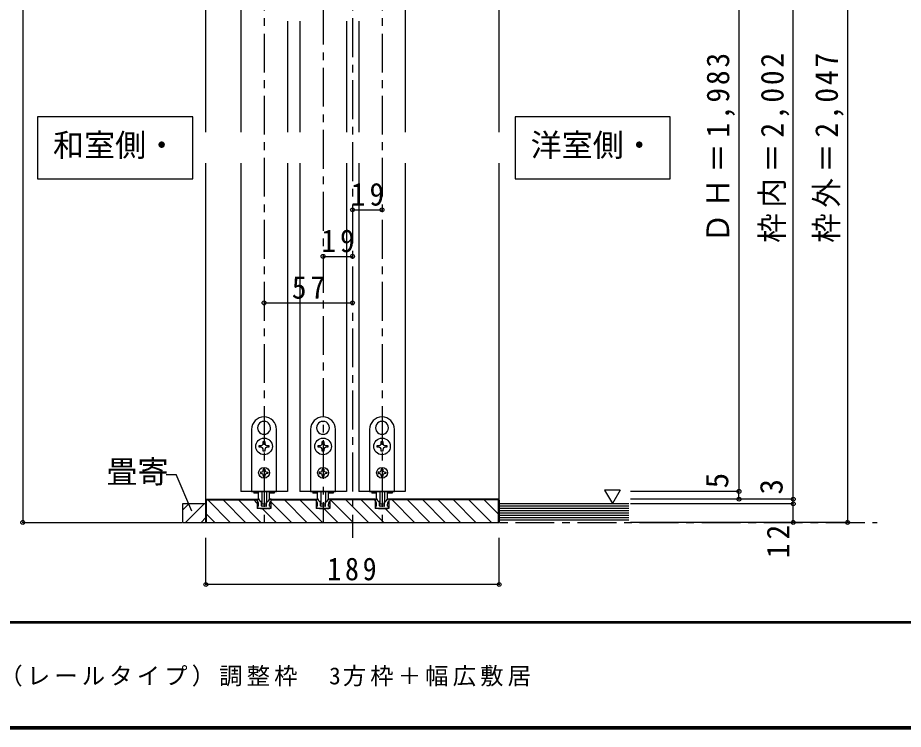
# Model space of a CAD drawing. Units: millimetres at full size, sheet at 1:5. Extents: x -973 to 977, y -701 to 696.
# Drawn here: x -587 to -16, y -701 to -242 of the extents above; entities that cross this region are included whole.
import ezdxf
from ezdxf.enums import TextEntityAlignment as Align

# ---------------------------------------------------------------- set-up
doc = ezdxf.new("R2010")
doc.units = ezdxf.units.MM
doc.header["$LTSCALE"] = 5
doc.header["$PDMODE"] = 32
doc.header["$PDSIZE"] = 2.5
doc.linetypes.add('CHAIN1', pattern=[8, 5, -1, 1, -1])
doc.linetypes.add('DASHED1', pattern=[1.8, 1.2, -0.6])
for name, color, linetype in [('0-1_通り芯', 4, 'CHAIN1'), ('0-3_仕上げ', 2, 'Continuous'), ('0-4_枠', 3, 'Continuous'), ('0-6_扉', 6, 'Continuous'), ('0-7_金物', 7, 'Continuous'), ('0-A_文字', 7, 'Continuous'), ('0-B_寸法', 7, 'Continuous'), ('0-C_ハッチ', 4, 'DASHED1'), ('F-1_枠', 6, 'Continuous'), ('F-A_文字', 7, 'Continuous')]:
    doc.layers.add(name, color=color, linetype=linetype)
doc.styles.add('ＭＳ ゴシック', font='')
doc.styles.get('ＭＳ ゴシック').set_extended_font_data('MS Gothic')

msp = doc.modelspace()

# ---------------------------------------------------------------- linework, layer by layer
at = {"layer": '0-1_通り芯'}
for p, q in [((-371.347, -2.5), (-371.347, -577.5)), ((-428.347, -52.5), (-428.347, -567.5)), ((-352.347, -52.5), (-352.347, -567.5)), ((-390.347, -74.5), (-390.347, -567.5)), ((-506.347, -567.5), (-33.347, -567.5))]:
    msp.add_line(p, q, dxfattribs=at)
at = {"layer": '0-3_仕上げ'}
for p, q in [((-465.864, -555.5), (-480.864, -555.5)), ((-276.864, -555.5), (-276.864, -567.5)), ((-193.364, -555.5), (-276.864, -555.5))]:
    msp.add_line(p, q, dxfattribs=at)
at = {"layer": '0-3_仕上げ', "color": 7}
for p, q in [((-193.364, -557), (-276.864, -557)), ((-193.364, -558.5), (-276.864, -558.5)), ((-193.364, -560), (-276.864, -560)), ((-193.364, -561.5), (-276.864, -561.5)), ((-193.364, -563), (-276.864, -563)), ((-193.364, -564.5), (-276.864, -564.5)), ((-193.364, -566), (-276.864, -566))]:
    msp.add_line(p, q, dxfattribs=at)
at = {"layer": '0-3_仕上げ'}
msp.add_lwpolyline([(-480.864, -555.5), (-480.864, -567.5), (-465.864, -567.5), (-465.864, -555.5)], dxfattribs=at)
at = {"layer": '0-4_枠', "color": 4}
for p, q in [((-465.847, -316), (-465.847, -60.5)), ((-276.847, -316), (-276.847, -60.5)), ((-465.847, -555.5), (-465.847, -336)), ((-276.847, -555.5), (-276.847, -336))]:
    msp.add_line(p, q, dxfattribs=at)
at = {"layer": '0-4_枠'}
for p, q in [((-465.847, -553.207), (-465.14, -552.5)), ((-465.847, -553.207), (-465.847, -567.5)), ((-465.347, -553), (-432.747, -553)), ((-465.347, -567.5), (-465.347, -553)), ((-465.14, -552.5), (-432.747, -552.5)), ((-432.747, -552.5), (-432.747, -558.5)), ((-423.947, -552.5), (-394.747, -552.5)), ((-423.947, -552.5), (-423.947, -558.5)), ((-423.947, -553), (-394.747, -553)), ((-394.747, -552.5), (-394.747, -558.5)), ((-385.947, -552.5), (-385.947, -558.5)), ((-356.747, -552.5), (-385.947, -552.5)), ((-356.747, -553), (-385.947, -553)), ((-356.747, -552.5), (-356.747, -558.5)), ((-347.947, -552.5), (-347.947, -558.5)), ((-277.554, -552.5), (-347.947, -552.5)), ((-277.347, -553), (-347.947, -553)), ((-277.554, -552.5), (-276.847, -553.207)), ((-277.347, -567.5), (-277.347, -553)), ((-276.864, -553.207), (-276.864, -567.5)), ((-423.947, -558.5), (-432.747, -558.5)), ((-385.947, -558.5), (-394.747, -558.5)), ((-347.947, -558.5), (-356.747, -558.5)), ((-465.847, -567.5), (-276.847, -567.5))]:
    msp.add_line(p, q, dxfattribs=at)
at = {"layer": '0-6_扉'}
for p, q in [((-443.347, -104.5), (-443.347, -316)), ((-337.347, -104.5), (-337.347, -316)), ((-413.347, -244.5), (-413.347, -316)), ((-405.347, -244.5), (-405.347, -316)), ((-375.347, -244.5), (-375.347, -316)), ((-367.347, -244.5), (-367.347, -316)), ((-443.347, -336), (-443.347, -547.5)), ((-413.347, -336), (-413.347, -547.5)), ((-405.347, -336), (-405.347, -547.5)), ((-375.347, -336), (-375.347, -547.5)), ((-367.347, -336), (-367.347, -547.5)), ((-337.347, -336), (-337.347, -547.5)), ((-413.347, -547.5), (-443.347, -547.5)), ((-375.347, -547.5), (-405.347, -547.5)), ((-337.347, -547.5), (-367.347, -547.5))]:
    msp.add_line(p, q, dxfattribs=at)
at = {"layer": '0-7_金物'}
for p, q in [((-436.347, -507.5), (-436.347, -547.5)), ((-428.446, -502.351), (-428.347, -502.45)), ((-428.248, -502.351), (-428.347, -502.45)), ((-420.347, -547.5), (-420.347, -507.5)), ((-398.347, -507.5), (-398.347, -547.5)), ((-390.446, -502.351), (-390.347, -502.45)), ((-390.248, -502.351), (-390.347, -502.45)), ((-382.347, -547.5), (-382.347, -507.5)), ((-360.347, -507.5), (-360.347, -547.5)), ((-352.446, -502.351), (-352.347, -502.45)), ((-352.248, -502.351), (-352.347, -502.45)), ((-344.347, -547.5), (-344.347, -507.5)), ((-431.989, -508.489), (-431.854, -508.525)), ((-431.891, -508.66), (-431.854, -508.525)), ((-424.705, -508.489), (-424.84, -508.525)), ((-424.803, -508.66), (-424.84, -508.525)), ((-393.989, -508.489), (-393.854, -508.525)), ((-393.891, -508.66), (-393.854, -508.525)), ((-386.705, -508.489), (-386.84, -508.525)), ((-386.803, -508.66), (-386.84, -508.525)), ((-355.989, -508.489), (-355.854, -508.525)), ((-355.891, -508.66), (-355.854, -508.525)), ((-348.705, -508.489), (-348.84, -508.525)), ((-348.803, -508.66), (-348.84, -508.525)), ((-431.497, -518), (-430.547, -518)), ((-431.497, -519), (-431.497, -518)), ((-430.547, -519), (-431.497, -519)), ((-428.847, -516.3), (-428.847, -515.35)), ((-428.847, -515.35), (-427.847, -515.35)), ((-427.847, -515.35), (-427.847, -516.3)), ((-426.147, -518), (-425.197, -518)), ((-425.197, -519), (-426.147, -519)), ((-425.197, -518), (-425.197, -519)), ((-393.497, -518), (-392.547, -518)), ((-393.497, -519), (-393.497, -518)), ((-392.547, -519), (-393.497, -519)), ((-390.847, -516.3), (-390.847, -515.35)), ((-390.847, -515.35), (-389.847, -515.35)), ((-389.847, -515.35), (-389.847, -516.3)), ((-388.147, -518), (-387.197, -518)), ((-387.197, -519), (-388.147, -519)), ((-387.197, -518), (-387.197, -519)), ((-355.497, -518), (-354.547, -518)), ((-355.497, -519), (-355.497, -518)), ((-354.547, -519), (-355.497, -519)), ((-352.847, -516.3), (-352.847, -515.35)), ((-352.847, -515.35), (-351.847, -515.35)), ((-351.847, -515.35), (-351.847, -516.3)), ((-350.147, -518), (-349.197, -518)), ((-349.197, -519), (-350.147, -519)), ((-349.197, -518), (-349.197, -519)), ((-428.847, -521.65), (-428.847, -520.7)), ((-390.847, -521.65), (-390.847, -520.7)), ((-352.847, -521.65), (-352.847, -520.7)), ((-430.147, -535), (-430.747, -535)), ((-428.847, -533.1), (-428.847, -533.7)), ((-427.847, -533.1), (-428.847, -533.1)), ((-427.847, -533.1), (-427.847, -533.7)), ((-426.547, -535), (-425.947, -535)), ((-425.947, -536), (-426.547, -536)), ((-425.947, -535), (-425.947, -536)), ((-392.147, -535), (-392.747, -535)), ((-390.847, -533.1), (-390.847, -533.7)), ((-389.847, -533.1), (-390.847, -533.1)), ((-389.847, -533.1), (-389.847, -533.7)), ((-388.547, -535), (-387.947, -535)), ((-387.947, -536), (-388.547, -536)), ((-387.947, -535), (-387.947, -536)), ((-354.147, -535), (-354.747, -535)), ((-352.847, -533.1), (-352.847, -533.7)), ((-351.847, -533.1), (-352.847, -533.1)), ((-351.847, -533.1), (-351.847, -533.7)), ((-350.547, -535), (-349.947, -535)), ((-349.947, -536), (-350.547, -536)), ((-349.947, -535), (-349.947, -536)), ((-428.847, -537.3), (-428.847, -537.9)), ((-428.847, -537.9), (-427.847, -537.9)), ((-427.847, -537.3), (-427.847, -537.9)), ((-390.847, -537.3), (-390.847, -537.9)), ((-390.847, -537.9), (-389.847, -537.9)), ((-389.847, -537.3), (-389.847, -537.9)), ((-352.847, -537.3), (-352.847, -537.9)), ((-352.847, -537.9), (-351.847, -537.9)), ((-351.847, -537.3), (-351.847, -537.9)), ((-436.347, -547.5), (-420.347, -547.5)), ((-434.947, -547.5), (-434.947, -548.7)), ((-431.847, -551.921), (-431.847, -547.5)), ((-429.847, -547.5), (-429.847, -555.121)), ((-426.847, -547.5), (-426.847, -555.121)), ((-424.847, -551.921), (-424.847, -547.5)), ((-421.747, -547.5), (-421.747, -548.7)), ((-398.347, -547.5), (-382.347, -547.5)), ((-396.947, -547.5), (-396.947, -548.7)), ((-393.847, -551.921), (-393.847, -547.5)), ((-391.847, -547.5), (-391.847, -555.121)), ((-388.847, -547.5), (-388.847, -555.121)), ((-386.847, -551.921), (-386.847, -547.5)), ((-383.747, -547.5), (-383.747, -548.7)), ((-360.347, -547.5), (-344.347, -547.5)), ((-358.947, -547.5), (-358.947, -548.7)), ((-355.847, -551.921), (-355.847, -547.5)), ((-353.847, -547.5), (-353.847, -555.121)), ((-350.847, -547.5), (-350.847, -555.121)), ((-348.847, -551.921), (-348.847, -547.5)), ((-345.747, -547.5), (-345.747, -548.7)), ((-431.815, -548.7), (-434.947, -548.7)), ((-430.685, -553.912), (-431.95, -552.646)), ((-426.009, -553.912), (-424.743, -552.646)), ((-421.747, -548.7), (-424.879, -548.7)), ((-423.847, -552.5), (-424.39, -552.5)), ((-423.847, -553.5), (-423.847, -552.5)), ((-393.815, -548.7), (-396.947, -548.7)), ((-392.685, -553.912), (-393.95, -552.646)), ((-388.009, -553.912), (-386.743, -552.646)), ((-383.747, -548.7), (-386.879, -548.7)), ((-385.847, -552.5), (-386.39, -552.5)), ((-385.847, -553.5), (-385.847, -552.5)), ((-355.815, -548.7), (-358.947, -548.7)), ((-354.685, -553.912), (-355.95, -552.646)), ((-350.009, -553.912), (-348.743, -552.646)), ((-345.747, -548.7), (-348.879, -548.7)), ((-347.847, -552.5), (-348.39, -552.5)), ((-347.847, -553.5), (-347.847, -552.5)), ((-432.147, -558.5), (-432.633, -557.274)), ((-431.847, -557), (-432.447, -557)), ((-431.047, -558.5), (-432.147, -558.5)), ((-431.847, -557), (-431.847, -555.736)), ((-431.047, -558.5), (-430.847, -558.3)), ((-430.847, -558.3), (-430.647, -558.5)), ((-430.647, -558.5), (-426.047, -558.5)), ((-430.473, -554), (-430.147, -554)), ((-429.947, -556.7), (-429.947, -554.2)), ((-428.647, -557), (-429.647, -557)), ((-429.547, -555.421), (-427.147, -555.421)), ((-428.347, -557.3), (-428.647, -557)), ((-426.747, -556.7), (-426.747, -554.2)), ((-426.221, -554), (-426.547, -554)), ((-425.847, -558.3), (-426.047, -558.5)), ((-425.647, -558.5), (-425.847, -558.3)), ((-425.647, -558.5), (-424.547, -558.5)), ((-424.847, -557), (-424.847, -555.736)), ((-424.847, -557), (-424.247, -557)), ((-424.547, -558.5), (-424.061, -557.274)), ((-394.147, -558.5), (-394.633, -557.274)), ((-393.847, -557), (-394.447, -557)), ((-393.047, -558.5), (-394.147, -558.5)), ((-393.847, -557), (-393.847, -555.736)), ((-393.047, -558.5), (-392.847, -558.3)), ((-392.847, -558.3), (-392.647, -558.5)), ((-392.647, -558.5), (-388.047, -558.5)), ((-392.473, -554), (-392.147, -554)), ((-391.947, -556.7), (-391.947, -554.2)), ((-390.647, -557), (-391.647, -557)), ((-391.547, -555.421), (-389.147, -555.421)), ((-390.347, -557.3), (-390.647, -557)), ((-388.747, -556.7), (-388.747, -554.2)), ((-388.221, -554), (-388.547, -554)), ((-387.847, -558.3), (-388.047, -558.5)), ((-387.647, -558.5), (-387.847, -558.3)), ((-387.647, -558.5), (-386.547, -558.5)), ((-386.847, -557), (-386.847, -555.736)), ((-386.847, -557), (-386.247, -557)), ((-386.547, -558.5), (-386.061, -557.274)), ((-356.147, -558.5), (-356.633, -557.274)), ((-355.847, -557), (-356.447, -557)), ((-355.047, -558.5), (-356.147, -558.5)), ((-355.847, -557), (-355.847, -555.736)), ((-355.047, -558.5), (-354.847, -558.3)), ((-354.847, -558.3), (-354.647, -558.5)), ((-354.647, -558.5), (-350.047, -558.5)), ((-354.473, -554), (-354.147, -554)), ((-353.947, -556.7), (-353.947, -554.2)), ((-352.647, -557), (-353.647, -557)), ((-353.547, -555.421), (-351.147, -555.421)), ((-352.347, -557.3), (-352.647, -557)), ((-350.747, -556.7), (-350.747, -554.2)), ((-350.221, -554), (-350.547, -554)), ((-349.847, -558.3), (-350.047, -558.5)), ((-349.647, -558.5), (-349.847, -558.3)), ((-349.647, -558.5), (-348.547, -558.5)), ((-348.847, -557), (-348.847, -555.736)), ((-348.847, -557), (-348.247, -557)), ((-348.547, -558.5), (-348.061, -557.274))]:
    msp.add_line(p, q, dxfattribs=at)
for points in [[(-427.847, -520.7), (-427.847, -521.65), (-428.847, -521.65)], [(-389.847, -520.7), (-389.847, -521.65), (-390.847, -521.65)], [(-351.847, -520.7), (-351.847, -521.65), (-352.847, -521.65)], [(-430.747, -535), (-430.747, -536), (-430.147, -536)], [(-392.747, -535), (-392.747, -536), (-392.147, -536)], [(-354.747, -535), (-354.747, -536), (-354.147, -536)], [(-432.847, -553.5), (-432.847, -552.5), (-432.304, -552.5)], [(-394.847, -553.5), (-394.847, -552.5), (-394.304, -552.5)], [(-356.847, -553.5), (-356.847, -552.5), (-356.304, -552.5)], [(-427.047, -557), (-428.047, -557), (-428.347, -557.3)], [(-389.047, -557), (-390.047, -557), (-390.347, -557.3)], [(-351.047, -557), (-352.047, -557), (-352.347, -557.3)]]:
    msp.add_lwpolyline(points, dxfattribs=at)
for centre, radius in [((-428.347, -518.5), 5.35), ((-390.347, -518.5), 5.35), ((-352.347, -518.5), 5.35), ((-428.347, -535.5), 3.5), ((-390.347, -535.5), 3.5), ((-352.347, -535.5), 3.5)]:
    msp.add_circle(centre, radius, dxfattribs=at)
for centre, radius, start, end in [((-428.347, -507.5), 8, 0, 180), ((-390.347, -507.5), 8, 0, 180), ((-352.347, -507.5), 8, 0, 180), ((-428.347, -506.5), 4.15, 91.3645, 208.6355), ((-428.347, -506.5), 4.15, 331.3645, 88.6355), ((-390.347, -506.5), 4.15, 91.3645, 208.6355), ((-390.347, -506.5), 4.15, 331.3645, 88.6355), ((-352.347, -506.5), 4.15, 91.3645, 208.6355), ((-352.347, -506.5), 4.15, 331.3645, 88.6355), ((-428.347, -506.5), 4.15, 211.3645, 328.6355), ((-390.347, -506.5), 4.15, 211.3645, 328.6355), ((-352.347, -506.5), 4.15, 211.3645, 328.6355), ((-430.547, -516.3), 1.7, 270, 0), ((-430.547, -520.7), 1.7, 0, 90), ((-426.147, -516.3), 1.7, 180, 270), ((-426.147, -520.7), 1.7, 90, 180), ((-392.547, -516.3), 1.7, 270, 0), ((-392.547, -520.7), 1.7, 0, 90), ((-388.147, -516.3), 1.7, 180, 270), ((-388.147, -520.7), 1.7, 90, 180), ((-354.547, -516.3), 1.7, 270, 0), ((-354.547, -520.7), 1.7, 0, 90), ((-350.147, -516.3), 1.7, 180, 270), ((-350.147, -520.7), 1.7, 90, 180), ((-430.147, -533.7), 1.3, 270, 0), ((-430.147, -537.3), 1.3, 0, 90), ((-426.547, -533.7), 1.3, 180, 270), ((-426.547, -537.3), 1.3, 90, 180), ((-392.147, -533.7), 1.3, 270, 0), ((-392.147, -537.3), 1.3, 0, 90), ((-388.547, -533.7), 1.3, 180, 270), ((-388.547, -537.3), 1.3, 90, 180), ((-354.147, -533.7), 1.3, 270, 0), ((-354.147, -537.3), 1.3, 0, 90), ((-350.547, -533.7), 1.3, 180, 270), ((-350.547, -537.3), 1.3, 90, 180), ((-434.847, -555.736), 3, 0, 48.19), ((-432.304, -553), 0.5, 45, 90), ((-429.847, -551.921), 2, 180, 264.78409), ((-426.847, -551.921), 2, 275.21591, 0), ((-421.847, -555.736), 3, 131.81, 180), ((-424.39, -553), 0.5, 90, 135), ((-396.847, -555.736), 3, 0, 48.19), ((-394.304, -553), 0.5, 45, 90), ((-391.847, -551.921), 2, 180, 264.78409), ((-388.847, -551.921), 2, 275.21591, 0), ((-383.847, -555.736), 3, 131.81, 180), ((-386.39, -553), 0.5, 90, 135), ((-358.847, -555.736), 3, 0, 48.19), ((-356.304, -553), 0.5, 45, 90), ((-353.847, -551.921), 2, 180, 264.78409), ((-350.847, -551.921), 2, 275.21591, 0), ((-345.847, -555.736), 3, 131.81, 180), ((-348.39, -553), 0.5, 90, 135), ((-432.447, -557.2), 0.2, 90, 201.616), ((-430.473, -553.7), 0.3, 225, 270), ((-430.147, -554.2), 0.2, 360, 90), ((-430.047, -554.112), 0.2, 0, 84.78409), ((-429.647, -556.7), 0.3, 180, 270), ((-429.547, -555.121), 0.3, 180, 270), ((-427.147, -555.121), 0.3, 270, 0), ((-427.047, -556.7), 0.3, 270, 360), ((-426.647, -554.112), 0.2, 95.21591, 180), ((-426.547, -554.2), 0.2, 90, 180), ((-426.221, -553.7), 0.3, 270, 315), ((-424.247, -557.2), 0.2, 338.384, 90), ((-394.447, -557.2), 0.2, 90, 201.616), ((-392.473, -553.7), 0.3, 225, 270), ((-392.147, -554.2), 0.2, 360, 90), ((-392.047, -554.112), 0.2, 0, 84.78409), ((-391.647, -556.7), 0.3, 180, 270), ((-391.547, -555.121), 0.3, 180, 270), ((-389.147, -555.121), 0.3, 270, 0), ((-389.047, -556.7), 0.3, 270, 360), ((-388.647, -554.112), 0.2, 95.21591, 180), ((-388.547, -554.2), 0.2, 90, 180), ((-388.221, -553.7), 0.3, 270, 315), ((-386.247, -557.2), 0.2, 338.384, 90), ((-356.447, -557.2), 0.2, 90, 201.616), ((-354.473, -553.7), 0.3, 225, 270), ((-354.147, -554.2), 0.2, 360, 90), ((-354.047, -554.112), 0.2, 0, 84.78409), ((-353.647, -556.7), 0.3, 180, 270), ((-353.547, -555.121), 0.3, 180, 270), ((-351.147, -555.121), 0.3, 270, 0), ((-351.047, -556.7), 0.3, 270, 360), ((-350.647, -554.112), 0.2, 95.21591, 180), ((-350.547, -554.2), 0.2, 90, 180), ((-350.221, -553.7), 0.3, 270, 315), ((-348.247, -557.2), 0.2, 338.384, 90)]:
    msp.add_arc(centre, radius, start, end, dxfattribs=at)
at = {"layer": '0-A_文字'}
for p, q in [((-574.347, -306), (-574.347, -346)), ((-474.347, -306), (-574.347, -306)), ((-474.347, -346), (-474.347, -306)), ((-266.597, -306), (-266.597, -346)), ((-166.597, -306), (-266.597, -306)), ((-166.597, -346), (-166.597, -306)), ((-574.347, -346), (-474.347, -346)), ((-266.597, -346), (-166.597, -346)), ((-491.544, -536.518), (-484.95, -536.518)), ((-474.987, -560.24), (-484.95, -536.518)), ((-198.929, -546.686), (-203.929, -555.347))]:
    msp.add_line(p, q, dxfattribs=at)
msp.add_lwpolyline([(-198.929, -546.686), (-208.929, -546.686), (-203.929, -555.347)], dxfattribs=at)
at = {"layer": '0-B_寸法', "color": 4}
for p, q in [((-583.847, -52.5), (-583.847, -567.5)), ((-87.347, -552.5), (-87.347, -60.5)), ((-52.347, -60.5), (-52.347, -567.5)), ((-122.347, -90.5), (-122.347, -547.5)), ((-371.347, -366), (-352.347, -366)), ((-390.347, -396), (-371.347, -396)), ((-428.347, -426), (-371.347, -426)), ((-122.347, -547.5), (-192.347, -547.5)), ((-122.347, -552.5), (-122.347, -547.5)), ((-122.347, -552.5), (-192.347, -552.5)), ((-87.347, -552.5), (-192.347, -552.5)), ((-87.347, -555.5), (-87.347, -552.5)), ((-87.347, -555.5), (-192.347, -555.5)), ((-87.347, -567.5), (-87.347, -555.5)), ((-583.847, -567.5), (-506.347, -567.5)), ((-52.347, -567.5), (-192.347, -567.5)), ((-465.847, -607.5), (-465.847, -577.5)), ((-276.847, -607.5), (-276.847, -577.5)), ((-276.847, -607.5), (-465.847, -607.5))]:
    msp.add_line(p, q, dxfattribs=at)
at = {"layer": '0-B_寸法'}
for p in [(-371.347, -366), (-352.347, -366), (-390.347, -396), (-371.347, -396), (-428.347, -426), (-371.347, -426), (-122.347, -547.5), (-122.347, -552.5), (-87.347, -552.5), (-87.347, -555.5), (-583.847, -567.5), (-87.347, -567.5), (-52.347, -567.5), (-465.847, -607.5), (-276.847, -607.5)]:
    msp.add_point(p, dxfattribs=at)
at = {"layer": '0-C_ハッチ', "linetype": 'Continuous'}
for p, q in [((-450.194, -567.5), (-464.694, -553)), ((-440.294, -567.5), (-454.794, -553)), ((-430.395, -567.5), (-444.895, -553)), ((-432.747, -555.248), (-434.995, -553)), ((-400.696, -567.5), (-415.196, -553)), ((-390.797, -567.5), (-405.297, -553)), ((-394.747, -553.65), (-395.397, -553)), ((-370.998, -567.5), (-385.498, -553)), ((-361.098, -567.5), (-375.598, -553)), ((-351.199, -567.5), (-365.699, -553)), ((-331.4, -567.5), (-345.9, -553)), ((-321.5, -567.5), (-336.001, -553)), ((-311.601, -567.5), (-326.101, -553)), ((-301.701, -567.5), (-316.202, -553)), ((-291.802, -567.5), (-306.302, -553)), ((-281.902, -567.5), (-296.403, -553)), ((-277.347, -562.156), (-286.503, -553)), ((-480.864, -559.583), (-476.781, -555.5)), ((-478.881, -567.5), (-466.881, -555.5)), ((-420.495, -567.5), (-429.495, -558.5)), ((-410.596, -567.5), (-423.947, -554.149)), ((-380.897, -567.5), (-389.897, -558.5)), ((-341.299, -567.5), (-350.299, -558.5)), ((-468.982, -567.5), (-465.864, -564.382)), ((-460.093, -567.5), (-465.347, -562.246))]:
    msp.add_line(p, q, dxfattribs=at)
at = {"layer": 'F-1_枠'}
for p, q in [((976.653, -631.667), (-973.347, -631.667)), ((976.653, -632.5), (-973.347, -632.5)), ((976.653, -699.167), (-973.347, -699.167)), ((976.653, -700), (-973.347, -700)), ((976.653, -700.833), (-973.347, -700.833))]:
    msp.add_line(p, q, dxfattribs=at)

# ---------------------------------------------------------------- texts
at = {"layer": '0-A_文字', "style": 'ＭＳ ゴシック'}
for s, p in [('和室側・', (-564.347, -336)), ('洋室側・', (-256.597, -336)), ('畳寄', (-529.95, -546.518))]:
    msp.add_text(s, height=14.66, dxfattribs=at).set_placement(p, align=Align.BOTTOM_LEFT)
at = {"layer": '0-B_寸法', "style": 'ＭＳ ゴシック'}
for s, p in [('5', (-124.847, -545.5)), ('3', (-89.847, -549.5))]:
    msp.add_text(s, height=14.66, rotation=90, dxfattribs=at).set_placement(p, align=Align.BOTTOM_LEFT)
at = {"layer": '0-B_寸法', "char_height": 14.66, "attachment_point": 7, "rotation": 90, "style": 'ＭＳ ゴシック'}
for s, insert in [('\\T1.19;\\W0.95;ＤＨ＝1,983', (-124.847, -387.25)), ('\\T1.19;\\W0.95;枠内＝2,002', (-89.847, -387.25)), ('\\T1.19;\\W0.95;枠外＝2,047', (-54.847, -387.25)), ('\\T1.27;\\W0.95;12', (-89.847, -590.544))]:
    msp.add_mtext(s, dxfattribs=dict(at, insert=insert))
at = {"layer": '0-B_寸法', "char_height": 14.66, "attachment_point": 7, "style": 'ＭＳ ゴシック'}
for s, insert in [('\\T1.27;\\W0.95;19', (-372.472, -363.5)), ('\\T1.27;\\W0.95;19', (-391.472, -393.5)), ('\\T1.27;\\W0.95;57', (-410.472, -423.5)), ('\\T1.27;\\W0.9;189', (-387.597, -605))]:
    msp.add_mtext(s, dxfattribs=dict(at, insert=insert))
at = {"layer": 'F-A_文字', "insert": (-846.68, -673.333), "char_height": 11, "attachment_point": 7, "style": 'ＭＳ ゴシック'}
msp.add_mtext('\\T1.18;ドレタス\u3000H20\\~３枚引き込み戸（レールタイプ）調整枠\u30003方枠＋幅広敷居', dxfattribs=at)

doc.saveas('drawing.dxf')
